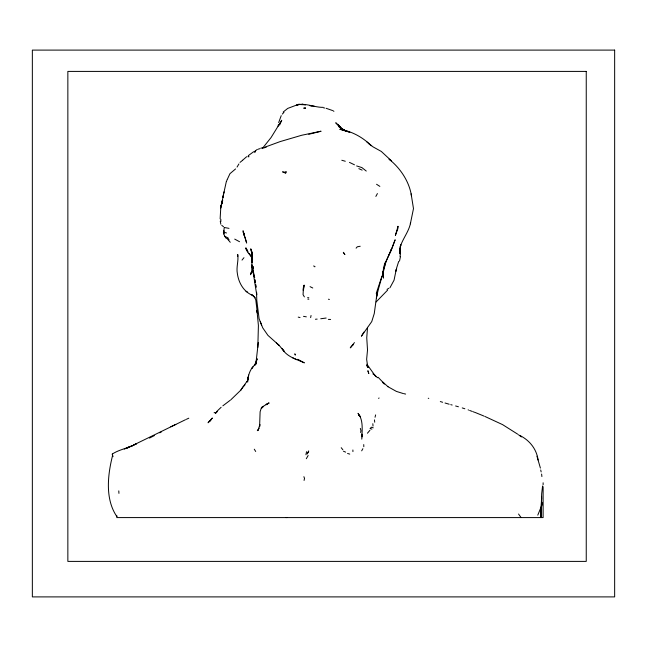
<?xml version="1.0" encoding="UTF-8"?>
<svg xmlns="http://www.w3.org/2000/svg" width="647" height="647" viewBox="0 0 647 647"><rect width="100%" height="100%" fill="white"/><g stroke="black" fill="none" stroke-linecap="round" stroke-linejoin="round"><path stroke-width="0.97" d="M303.338 289.072L303.54 285.877L303.063 294.676L304.373 296.884M252.152 255.646L252.063 262.286L252.071 251.82L252.443 262.585M541.588 496.378L541.199 517.584L541.668 493.782L542.582 485.986M223.943 193.065L223.999 191.787M359.19 415.544L358.042 413.344C363.307 419.814 362.118 429.026 361.948 436.846L361.746 434.04M252.087 260.652L251.829 265.464L252.379 268.254L251.974 265.044L256.713 294.676L256.56 292.266L256.786 300.289L259.099 318.753L262.731 327.843L267.939 335.372L279.245 345.449L276.342 342.967M361.786 439.119L362.094 434.647M258.29 342.4L255.816 364.342L256.98 358.802L254.797 365.337L256.099 362.918M257.821 347.439L258.404 325.498L256.964 310.301L257.336 313.002L255.791 299.86L254.595 297.24L255.007 297.879L252.815 295.388L254.433 296.949L251.829 294.822L253.058 295.606C243.846 292.015 238.662 283.006 237.384 273.665C236.066 267.082 238.759 260.984 237.74 254.497L237.764 256.43M252.265 262.278L251.926 257.611L252.589 259.884C251.578 255.177 246.378 252.71 245.836 247.809L248.092 251.934M303.136 290.204L304.147 285.092L303.435 290.487M251.99 265.068L251.74 271.101L250.494 274.724L251.861 272.023L250.526 273.875L252.775 271.101M224.177 227.922L223.579 233.729L225.625 237.821L229.006 239.778L227.938 238.492M247.696 382.094C247.898 376.659 249.346 371.208 252.767 366.898L252.063 368.248L255.856 363.064M306.541 451.687L305.934 454.744M247.922 379.821L248.602 375.211L247.922 379.821L248.367 376.7M384.763 263.701L385.749 261.59C383.396 273.94 378.721 285.65 376.408 298.016L377.088 292.978L374.257 313.569L371.75 321.591L361.406 336.222L363.873 332.105M224.299 190.792L226.361 181.419M383.307 271.675L383.145 272.735L383.639 269.54M223.433 194.48L222.916 197.464L224.161 191.496M278.097 126.262L278.436 124.386M261.776 408.297L261.962 407.303L263.572 406.664M399.506 261.089L400.525 256.333M223.175 195.976L221.727 204.137L222.463 200.02L221.5 204.072L222.689 200.376L220.886 205.843L220.134 218.84M310.633 317.62L311.053 315.485M360.605 432.511L360.969 430.667L360.322 428.395M256.608 360.581L256.98 358.802M383.404 268.707L384.488 264.356M304.066 480.446L304.527 478.392L303.888 476.685M367.536 327.333L366.752 337.783L367.512 349.995L366.639 359.303L367.755 367.043L366.8 365.191L368.224 367.399L367.124 366.186M383.081 270.511L386.113 261.517L391.556 248.812L388.968 255.055M375.05 417.25L375.624 414.905M223.385 232.734L223.902 230.712L223.7 232.127L226.531 232.993M278.679 122.59L281.219 115.651M381.835 276.504L376.239 293.423M400.072 256.697L400.25 253.972M398.706 261.396L396.506 268.368M395.697 271.303L396.239 269.484L394.055 280.183L389.971 287.729M226.636 181.128L227 179.923M261.315 407.942L260.11 411.775L259.593 426.834L259.908 424.561L258.202 429.745L259.002 428.322L257.312 430.667L258.436 430.312M395.762 271.352L396.668 268.699M279.609 125.089L281.736 120.277L271.077 137.536L262.261 148.584M254.821 152.587L255.573 150.735L257.296 149.392M384.666 264.219L390.068 252.427M237.045 167.072L238.921 163.95M537.778 515.158L541.523 506.011L541.588 497.769L540.69 517.584L541.862 502.201L540.52 517.584L541.83 503.601L540.407 517.584M375.858 196.421L377.411 193.566M361.681 450.838L362.87 448.703M306.306 458.715L308.134 455.52M244.995 384.779L244.242 385.879M367.431 433.223L369.93 430.312M352.558 345.449L353.125 344.6L350.262 347.868L354.451 342.611M246.822 381.738L247.736 380.379M241.655 388.839L246.766 381.673M240.482 390.473L243.515 386.21M227.251 179.494L229.96 173.671L235.581 168.924M240.045 162.381L242.641 160.254M266.766 404.747L268.74 402.976L261.922 407.165M242.027 260.094L243.959 257.692M356.109 248.173L357.265 246.814L360.201 246.256M221.128 407.286L216.567 411.654M283.192 112.036L287.713 108.413L299.06 104.151M283.968 112.36L282.31 114.098M376.125 301.947L387.602 290.139M241.38 389.591L230.801 399.83M216.543 412.204L215.265 413.482L217.335 411.638M246.644 156.703L242.754 160.108M230.146 400.315L222.851 405.831M254.045 151.802L255.573 150.735M378.544 398.358L379.11 398.002M116.703 515.384L116.986 516.735C104.919 499.322 107.645 475.06 112.546 455.666L112.287 454.032C119.744 449.196 128.899 448.096 136.638 443.664L133.444 445.071L185.511 419.701M387.011 289.395L388.912 288.238M124.305 449.091L132.441 445.702L127.799 447.376M253.422 151.875L248.311 155.636L248.933 156.784L247.809 156.703M170.784 426.81L175.83 424.392M159.72 432.827L161.273 432.01M154.358 435.593L149.481 438.084M186.336 419.321L188.795 418.188M214.117 412.746L214.885 412.398M126.634 448.29L128.341 447.57M266.063 404.326L269.201 403.041M265.06 147.12L280.2 141.58L301.72 135.255L321.082 131.22L308.732 134.309M258.153 149.182L260.094 148.608M294.579 353.901L295.517 354.257M263.758 147.831L266.143 147.257M320.75 318.753L326.145 318.041M284.162 172.393L286.459 171.973L284.09 172.393L282.577 171.827L285.788 173.113L284.09 172.393M223.579 233.729L224.517 233.648M260.976 148.042L264.122 147.759M315.421 319.246L317.151 319.108M300.103 104.224L296.439 105.218C305.004 102.355 314.305 107.564 323.177 107.353M116.686 517.584L543.116 517.584L543.116 486.698M328.361 319.392L330.601 319.464M285.634 517.519L287.042 517.584M323.702 107.92L324.665 107.992M315.073 266.701L314.151 266.629L313.852 265.78M307.762 299.084L308.845 299.221M311.66 105.865L309.751 105.574L314.402 106.294M303.516 316.334L306.338 316.836M307.665 297.588L308.837 297.806M224.274 227.493L228.998 228.351M340.532 127.588L335.744 122.768L342.384 129.23L338.947 126.739L345.927 131.066L343.112 129.724L349.841 132.271L339.812 129.295C351.766 131.228 362.765 137.229 371.305 145.769L366.736 141.798M342.578 129.934L343.921 130.225M403.032 393.481L396.401 391.411L387.812 386.623M328.441 299.221L329.404 299.44M428.249 398.261L428.775 398.382M403.76 393.643L405.629 394.072M298.235 317.119L300.014 317.548M326.08 108.284L332.437 110.491M450.765 404.658L452.156 405.03M371.928 429.107L370.076 428.605L371.467 427.19L373.27 427.829M341.794 160.254L345.288 161.249M455.609 405.976L458.416 406.777M445.047 403.008L449.164 404.213M347.585 453.466L349.76 454.105M440.308 401.561L442.645 402.264M462.249 407.925L464.845 408.767M473.119 411.751L474.445 412.212M469.641 410.457L472.245 411.427M468.129 409.866L468.582 410.036M349.469 162.381L354.475 164.799M312.76 288.004L310.067 286.653M475.108 412.446L484.021 416.086M356.618 165.931L361.851 167.565L366.267 171.051M279.148 345.385L284.122 351.272L282.052 348.579C286.67 356.788 296.391 359.231 304.357 362.854L297.774 359.303M343.42 451.194L345.595 452.116M358.826 168.641L362.142 170.121M484.926 416.458L502.582 424.626L517.721 434.194M292.565 357.742L296.747 359.659M224.687 236.301L228.067 237.861M246.556 291.562L247.097 291.837L245.997 291.271M234.715 239.115L239.544 241.719M372.89 373.861L374.759 374.993M376.562 184.266L379.854 186.393M333.116 110.799L333.917 111.324M519.808 435.423C529.586 440.348 536.589 448.978 538.094 460.001M221.784 225.366L223.522 226.725M518.465 434.744L521.425 436.943M368.685 143.497L373.109 146.909L381.309 151.447L391.411 160.82L389.017 159.186C400.299 168.05 409.373 181.629 411.5 196.049M374.338 374.888L376.012 376.263M383.024 382.919L384.375 384.083M382.943 382.167L388.014 386.712M378.107 377.266L383.857 383.234M376.497 376.756L377.476 377.751M230.251 242.293L228.067 239.641M252.071 257.328L249.152 253.454M341.22 447.708L342.853 449.77M339.635 126.666L341.737 129.36L337.977 124.467L341.745 129.473M366.889 364.204L375.802 376.627M246.887 249.823L245.876 248.448L246.709 249.637M518.554 514.033L520.948 517.374M254.279 449.204L255.702 451.477M536.961 456.192L540.399 468.08M254.392 276.504L253.398 274.166L254.716 277.498M294.983 354.402L295.267 355.179M244.841 236.673L243.215 232.192L246.653 243.054L245.108 237.433M260.264 321.519L261.647 325.36M112.287 454.032L113.023 456.669M255.654 284.316L256.422 287.171M254.368 276.358L252.993 269.799M220.837 224.242L220.263 221.193M540.698 469.965L541.151 471.922M400.299 253.85L399.87 248.594L399.935 253.567L399.814 250.365L400.857 244.76L400.04 247.453C402.539 238.775 408.944 231.707 410.602 222.746L410.36 223.813L413.482 208.617L411.12 193.841M255.031 280.693L255.274 282.391L254.95 279.52M541.604 474.057L541.895 476.58M374.459 419.871L374.71 422.216M372.834 423.712L373.012 426.049M118.789 490.887L118.935 493.37M352.89 449.98L352.93 451.614M363.751 444.586L363.8 446.713M220.837 219.268L220.853 221.557M543.116 482.783L543.116 484.74M397.994 226.304L397.873 228.706L395.382 235.387L398.018 226.369M220.724 207.266L220.667 208.124L221.064 205.633L220.724 207.266M395.082 239.94L390.917 250.939L395.082 239.94M308.433 451.549L307.212 453.959L308.732 450.975L308.433 451.549M211.278 419.232L208.059 422.782L212.37 418.027L211.278 419.232M210.898 419.871L209.393 421.577L210.898 419.871M302.238 104.224L300.774 104.588L305.57 104.798L302.238 104.224M305.578 108.065L303.872 108.138L305.578 108.065M614.65 50.102L32.35 50.102L32.35 596.898L614.65 596.898L614.65 50.102M586.247 71.405L67.854 71.405L67.854 561.394L586.247 561.394L586.247 71.405M359.692 415.972L358.77 414.978L360.419 416.822L359.692 415.972M344.811 254.489L343.355 252.362L344.811 254.489M368.758 373.432L367.941 370.877L368.758 373.432M243.595 232.548L243.029 230.769L244.493 235.88L243.595 232.548M250.955 249.596L250.753 248.82L252.387 255.347L250.955 249.596M253.203 268.828L253.017 266.548L253.203 268.828M383.445 277.919L382.846 271.53L383.445 277.919"/></g></svg>
